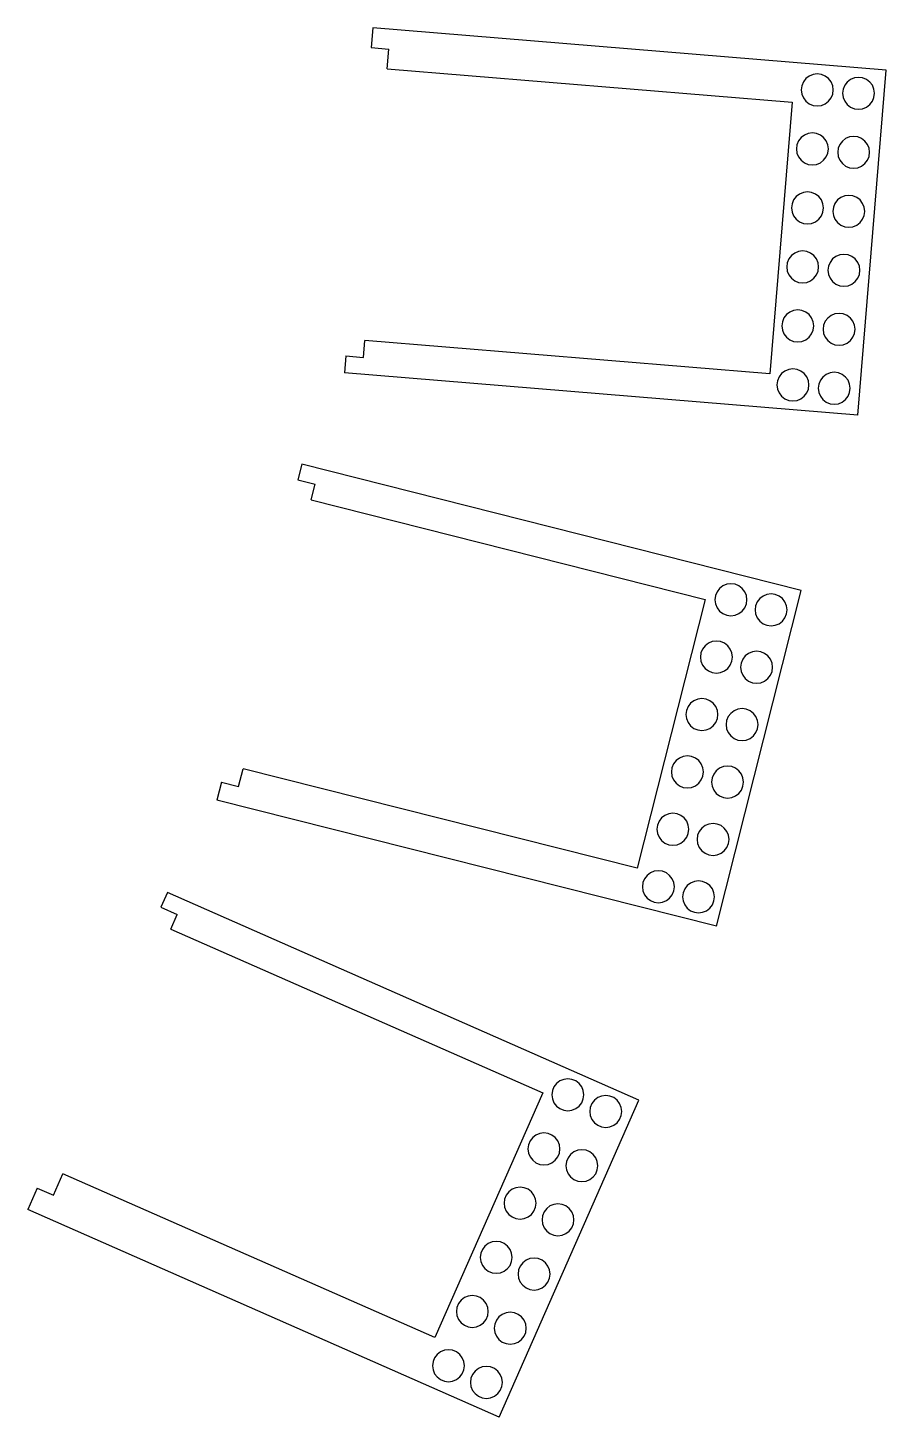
# Model space of a CAD drawing. Extents: x -27280 to 27280, y -16671 to 16671.
# Drawn here: x -20708 to -18968, y -5984 to -3168 of the extents above; entities that cross this region are included whole.
import ezdxf

# ---------------------------------------------------------------- set-up
doc = ezdxf.new("R2010")
doc.units = 0
doc.header["$MEASUREMENT"] = 0
doc.layers.get('0').update_dxf_attribs({"linetype": 'CONTINUOUS'})

msp = doc.modelspace()

# ---------------------------------------------------------------- linework, layer by layer
for p, q in [((-20008.4, -3168.3), (-20011.7, -3208.4)), ((-18967.9, -3253.9), (-20008.4, -3168.3)), ((-20011.7, -3208.4), (-19975.8, -3211.4)), ((-19979.1, -3251.6), (-19975.8, -3211.4)), ((-19979.1, -3251.6), (-19158.3, -3319.1)), ((-19123.9, -3266.1), (-19130.6, -3271.3)), ((-19116.1, -3262.9), (-19123.9, -3266.1)), ((-19107.7, -3261.8), (-19116.1, -3262.9)), ((-19099.3, -3262.9), (-19107.7, -3261.8)), ((-19091.5, -3266.1), (-19099.3, -3262.9)), ((-19084.8, -3271.3), (-19091.5, -3266.1)), ((-19025.5, -3953.5), (-18967.9, -3253.9)), ((-19139, -3285.8), (-19140.1, -3294.2)), ((-19140.1, -3294.2), (-19139, -3302.6)), ((-19135.8, -3278), (-19139, -3285.8)), ((-19130.6, -3271.3), (-19135.8, -3278)), ((-19079.7, -3278), (-19084.8, -3271.3)), ((-19076.4, -3285.8), (-19079.7, -3278)), ((-19075.3, -3294.2), (-19076.4, -3285.8)), ((-19076.4, -3302.6), (-19075.3, -3294.2)), ((-19055.4, -3292.7), (-19056.5, -3301.1)), ((-19052.1, -3284.9), (-19055.4, -3292.7)), ((-19047, -3278.2), (-19052.1, -3284.9)), ((-19040.3, -3273), (-19047, -3278.2)), ((-19032.5, -3269.8), (-19040.3, -3273)), ((-19024.1, -3268.7), (-19032.5, -3269.8)), ((-19015.7, -3269.8), (-19024.1, -3268.7)), ((-19007.9, -3273), (-19015.7, -3269.8)), ((-19001.2, -3278.2), (-19007.9, -3273)), ((-18996, -3284.9), (-19001.2, -3278.2)), ((-18992.8, -3292.7), (-18996, -3284.9)), ((-18991.7, -3301.1), (-18992.8, -3292.7)), ((-19158.3, -3319.1), (-19203.6, -3869.4)), ((-19139, -3302.6), (-19135.8, -3310.4)), ((-19135.8, -3310.4), (-19130.6, -3317.1)), ((-19130.6, -3317.1), (-19123.9, -3322.2)), ((-19123.9, -3322.2), (-19116.1, -3325.5)), ((-19099.3, -3325.5), (-19091.5, -3322.2)), ((-19091.5, -3322.2), (-19084.8, -3317.1)), ((-19084.8, -3317.1), (-19079.7, -3310.4)), ((-19079.7, -3310.4), (-19076.4, -3302.6)), ((-19056.5, -3301.1), (-19055.4, -3309.4)), ((-19055.4, -3309.4), (-19052.1, -3317.3)), ((-19052.1, -3317.3), (-19047, -3324)), ((-19001.2, -3324), (-18996, -3317.3)), ((-18996, -3317.3), (-18992.8, -3309.4)), ((-18992.8, -3309.4), (-18991.7, -3301.1)), ((-19116.1, -3325.5), (-19107.7, -3326.6)), ((-19107.7, -3326.6), (-19099.3, -3325.5)), ((-19047, -3324), (-19040.3, -3329.1)), ((-19040.3, -3329.1), (-19032.5, -3332.3)), ((-19032.5, -3332.3), (-19024.1, -3333.5)), ((-19024.1, -3333.5), (-19015.7, -3332.3)), ((-19015.7, -3332.3), (-19007.9, -3329.1)), ((-19007.9, -3329.1), (-19001.2, -3324)), ((-19148.9, -3405.4), (-19150, -3413.8)), ((-19145.6, -3397.6), (-19148.9, -3405.4)), ((-19140.5, -3390.9), (-19145.6, -3397.6)), ((-19133.8, -3385.7), (-19140.5, -3390.9)), ((-19126, -3382.5), (-19133.8, -3385.7)), ((-19117.6, -3381.4), (-19126, -3382.5)), ((-19109.2, -3382.5), (-19117.6, -3381.4)), ((-19101.4, -3385.7), (-19109.2, -3382.5)), ((-19094.7, -3390.9), (-19101.4, -3385.7)), ((-19089.5, -3397.6), (-19094.7, -3390.9)), ((-19086.3, -3405.4), (-19089.5, -3397.6)), ((-19085.2, -3413.8), (-19086.3, -3405.4)), ((-19062, -3404.5), (-19065.2, -3412.3)), ((-19056.8, -3397.8), (-19062, -3404.5)), ((-19050.1, -3392.6), (-19056.8, -3397.8)), ((-19042.3, -3389.4), (-19050.1, -3392.6)), ((-19033.9, -3388.3), (-19042.3, -3389.4)), ((-19025.5, -3389.4), (-19033.9, -3388.3)), ((-19017.7, -3392.6), (-19025.5, -3389.4)), ((-19011, -3397.8), (-19017.7, -3392.6)), ((-19005.9, -3404.5), (-19011, -3397.8)), ((-19002.6, -3412.3), (-19005.9, -3404.5)), ((-19150, -3413.8), (-19148.9, -3422.2)), ((-19148.9, -3422.2), (-19145.6, -3430)), ((-19145.6, -3430), (-19140.5, -3436.7)), ((-19094.7, -3436.7), (-19089.5, -3430)), ((-19089.5, -3430), (-19086.3, -3422.2)), ((-19086.3, -3422.2), (-19085.2, -3413.8)), ((-19065.2, -3412.3), (-19066.3, -3420.7)), ((-19066.3, -3420.7), (-19065.2, -3429)), ((-19065.2, -3429), (-19062, -3436.9)), ((-19005.9, -3436.9), (-19002.6, -3429)), ((-19001.5, -3420.7), (-19002.6, -3412.3)), ((-19002.6, -3429), (-19001.5, -3420.7)), ((-19140.5, -3436.7), (-19133.8, -3441.8)), ((-19133.8, -3441.8), (-19126, -3445.1)), ((-19126, -3445.1), (-19117.6, -3446.2)), ((-19117.6, -3446.2), (-19109.2, -3445.1)), ((-19109.2, -3445.1), (-19101.4, -3441.8)), ((-19101.4, -3441.8), (-19094.7, -3436.7)), ((-19062, -3436.9), (-19056.8, -3443.6)), ((-19056.8, -3443.6), (-19050.1, -3448.7)), ((-19050.1, -3448.7), (-19042.3, -3451.9)), ((-19042.3, -3451.9), (-19033.9, -3453)), ((-19033.9, -3453), (-19025.5, -3451.9)), ((-19025.5, -3451.9), (-19017.7, -3448.7)), ((-19017.7, -3448.7), (-19011, -3443.6)), ((-19011, -3443.6), (-19005.9, -3436.9)), ((-19155.5, -3517.2), (-19158.7, -3525)), ((-19150.3, -3510.5), (-19155.5, -3517.2)), ((-19143.6, -3505.3), (-19150.3, -3510.5)), ((-19135.8, -3502.1), (-19143.6, -3505.3)), ((-19127.4, -3501), (-19135.8, -3502.1)), ((-19119, -3502.1), (-19127.4, -3501)), ((-19111.2, -3505.3), (-19119, -3502.1)), ((-19104.5, -3510.5), (-19111.2, -3505.3)), ((-19099.4, -3517.2), (-19104.5, -3510.5)), ((-19096.1, -3525), (-19099.4, -3517.2)), ((-19066.7, -3517.3), (-19071.8, -3524.1)), ((-19060, -3512.2), (-19066.7, -3517.3)), ((-19052.1, -3509), (-19060, -3512.2)), ((-19043.8, -3507.9), (-19052.1, -3509)), ((-19035.4, -3509), (-19043.8, -3507.9)), ((-19027.6, -3512.2), (-19035.4, -3509)), ((-19020.9, -3517.3), (-19027.6, -3512.2)), ((-19015.7, -3524.1), (-19020.9, -3517.3)), ((-19158.7, -3525), (-19159.8, -3533.4)), ((-19159.8, -3533.4), (-19158.7, -3541.8)), ((-19158.7, -3541.8), (-19155.5, -3549.6)), ((-19099.4, -3549.6), (-19096.1, -3541.8)), ((-19095, -3533.4), (-19096.1, -3525)), ((-19096.1, -3541.8), (-19095, -3533.4)), ((-19075, -3531.9), (-19076.1, -3540.3)), ((-19076.1, -3540.3), (-19075, -3548.6)), ((-19071.8, -3524.1), (-19075, -3531.9)), ((-19012.5, -3531.9), (-19015.7, -3524.1)), ((-19011.4, -3540.3), (-19012.5, -3531.9)), ((-19012.5, -3548.6), (-19011.4, -3540.3)), ((-19155.5, -3549.6), (-19150.3, -3556.3)), ((-19150.3, -3556.3), (-19143.6, -3561.4)), ((-19143.6, -3561.4), (-19135.8, -3564.7)), ((-19135.8, -3564.7), (-19127.4, -3565.8)), ((-19127.4, -3565.8), (-19119, -3564.7)), ((-19119, -3564.7), (-19111.2, -3561.4)), ((-19111.2, -3561.4), (-19104.5, -3556.3)), ((-19104.5, -3556.3), (-19099.4, -3549.6)), ((-19075, -3548.6), (-19071.8, -3556.4)), ((-19071.8, -3556.4), (-19066.7, -3563.2)), ((-19066.7, -3563.2), (-19060, -3568.3)), ((-19060, -3568.3), (-19052.1, -3571.5)), ((-19052.1, -3571.5), (-19043.8, -3572.6)), ((-19043.8, -3572.6), (-19035.4, -3571.5)), ((-19035.4, -3571.5), (-19027.6, -3568.3)), ((-19027.6, -3568.3), (-19020.9, -3563.2)), ((-19020.9, -3563.2), (-19015.7, -3556.4)), ((-19015.7, -3556.4), (-19012.5, -3548.6)), ((-19160.2, -3630.1), (-19165.3, -3636.8)), ((-19153.4, -3624.9), (-19160.2, -3630.1)), ((-19145.6, -3621.7), (-19153.4, -3624.9)), ((-19137.3, -3620.6), (-19145.6, -3621.7)), ((-19128.9, -3621.7), (-19137.3, -3620.6)), ((-19121.1, -3624.9), (-19128.9, -3621.7)), ((-19114.3, -3630.1), (-19121.1, -3624.9)), ((-19109.2, -3636.8), (-19114.3, -3630.1)), ((-19069.8, -3631.8), (-19076.5, -3636.9)), ((-19062, -3628.6), (-19069.8, -3631.8)), ((-19053.6, -3627.5), (-19062, -3628.6)), ((-19045.2, -3628.6), (-19053.6, -3627.5)), ((-19037.4, -3631.8), (-19045.2, -3628.6)), ((-19030.7, -3636.9), (-19037.4, -3631.8)), ((-19168.5, -3644.6), (-19169.6, -3653)), ((-19169.6, -3653), (-19168.5, -3661.3)), ((-19165.3, -3636.8), (-19168.5, -3644.6)), ((-19106, -3644.6), (-19109.2, -3636.8)), ((-19104.9, -3653), (-19106, -3644.6)), ((-19106, -3661.3), (-19104.9, -3653)), ((-19084.9, -3651.5), (-19086, -3659.8)), ((-19086, -3659.8), (-19084.9, -3668.2)), ((-19081.7, -3643.7), (-19084.9, -3651.5)), ((-19076.5, -3636.9), (-19081.7, -3643.7)), ((-19025.6, -3643.7), (-19030.7, -3636.9)), ((-19022.3, -3651.5), (-19025.6, -3643.7)), ((-19021.2, -3659.8), (-19022.3, -3651.5)), ((-19022.3, -3668.2), (-19021.2, -3659.8)), ((-19168.5, -3661.3), (-19165.3, -3669.2)), ((-19165.3, -3669.2), (-19160.2, -3675.9)), ((-19160.2, -3675.9), (-19153.4, -3681)), ((-19153.4, -3681), (-19145.6, -3684.3)), ((-19145.6, -3684.3), (-19137.3, -3685.4)), ((-19137.3, -3685.4), (-19128.9, -3684.3)), ((-19128.9, -3684.3), (-19121.1, -3681)), ((-19121.1, -3681), (-19114.3, -3675.9)), ((-19114.3, -3675.9), (-19109.2, -3669.2)), ((-19109.2, -3669.2), (-19106, -3661.3)), ((-19084.9, -3668.2), (-19081.7, -3676)), ((-19081.7, -3676), (-19076.5, -3682.8)), ((-19076.5, -3682.8), (-19069.8, -3687.9)), ((-19069.8, -3687.9), (-19062, -3691.1)), ((-19045.2, -3691.1), (-19037.4, -3687.9)), ((-19037.4, -3687.9), (-19030.7, -3682.8)), ((-19030.7, -3682.8), (-19025.6, -3676)), ((-19025.6, -3676), (-19022.3, -3668.2)), ((-19062, -3691.1), (-19053.6, -3692.2)), ((-19053.6, -3692.2), (-19045.2, -3691.1)), ((-19163.3, -3744.5), (-19170, -3749.7)), ((-19155.5, -3741.3), (-19163.3, -3744.5)), ((-19147.1, -3740.2), (-19155.5, -3741.3)), ((-19138.7, -3741.3), (-19147.1, -3740.2)), ((-19130.9, -3744.5), (-19138.7, -3741.3)), ((-19124.2, -3749.7), (-19130.9, -3744.5)), ((-19178.4, -3764.2), (-19179.5, -3772.6)), ((-19179.5, -3772.6), (-19178.4, -3780.9)), ((-19175.1, -3756.4), (-19178.4, -3764.2)), ((-19170, -3749.7), (-19175.1, -3756.4)), ((-19119, -3756.4), (-19124.2, -3749.7)), ((-19115.8, -3764.2), (-19119, -3756.4)), ((-19114.7, -3772.6), (-19115.8, -3764.2)), ((-19115.8, -3780.9), (-19114.7, -3772.6)), ((-19094.7, -3771.1), (-19095.8, -3779.4)), ((-19091.5, -3763.2), (-19094.7, -3771.1)), ((-19086.3, -3756.5), (-19091.5, -3763.2)), ((-19079.6, -3751.4), (-19086.3, -3756.5)), ((-19071.8, -3748.2), (-19079.6, -3751.4)), ((-19063.4, -3747.1), (-19071.8, -3748.2)), ((-19055.1, -3748.2), (-19063.4, -3747.1)), ((-19047.2, -3751.4), (-19055.1, -3748.2)), ((-19040.5, -3756.5), (-19047.2, -3751.4)), ((-19035.4, -3763.2), (-19040.5, -3756.5)), ((-19032.2, -3771.1), (-19035.4, -3763.2)), ((-19031.1, -3779.4), (-19032.2, -3771.1)), ((-19178.4, -3780.9), (-19175.1, -3788.8)), ((-19175.1, -3788.8), (-19170, -3795.5)), ((-19170, -3795.5), (-19163.3, -3800.6)), ((-19163.3, -3800.6), (-19155.5, -3803.8)), ((-19138.7, -3803.8), (-19130.9, -3800.6)), ((-19130.9, -3800.6), (-19124.2, -3795.5)), ((-19124.2, -3795.5), (-19119, -3788.8)), ((-19119, -3788.8), (-19115.8, -3780.9)), ((-19095.8, -3779.4), (-19094.7, -3787.8)), ((-19094.7, -3787.8), (-19091.5, -3795.6)), ((-19091.5, -3795.6), (-19086.3, -3802.3)), ((-19040.5, -3802.3), (-19035.4, -3795.6)), ((-19035.4, -3795.6), (-19032.2, -3787.8)), ((-19032.2, -3787.8), (-19031.1, -3779.4)), ((-20027.3, -3836.3), (-20024.4, -3801.9)), ((-19203.6, -3869.4), (-20024.4, -3801.9)), ((-19155.5, -3803.8), (-19147.1, -3804.9)), ((-19147.1, -3804.9), (-19138.7, -3803.8)), ((-19086.3, -3802.3), (-19079.6, -3807.5)), ((-19079.6, -3807.5), (-19071.8, -3810.7)), ((-19071.8, -3810.7), (-19063.4, -3811.8)), ((-19063.4, -3811.8), (-19055.1, -3810.7)), ((-19055.1, -3810.7), (-19047.2, -3807.5)), ((-19047.2, -3807.5), (-19040.5, -3802.3)), ((-20063.1, -3833.4), (-20066, -3867.8)), ((-20063.1, -3833.4), (-20027.3, -3836.3)), ((-19025.5, -3953.5), (-20066, -3867.8)), ((-19188.2, -3883.8), (-19189.3, -3892.2)), ((-19185, -3876), (-19188.2, -3883.8)), ((-19179.8, -3869.3), (-19185, -3876)), ((-19173.1, -3864.1), (-19179.8, -3869.3)), ((-19165.3, -3860.9), (-19173.1, -3864.1)), ((-19156.9, -3859.8), (-19165.3, -3860.9)), ((-19148.6, -3860.9), (-19156.9, -3859.8)), ((-19140.7, -3864.1), (-19148.6, -3860.9)), ((-19134, -3869.3), (-19140.7, -3864.1)), ((-19128.9, -3876), (-19134, -3869.3)), ((-19125.7, -3883.8), (-19128.9, -3876)), ((-19124.5, -3892.2), (-19125.7, -3883.8)), ((-19101.3, -3882.8), (-19104.6, -3890.7)), ((-19096.2, -3876.1), (-19101.3, -3882.8)), ((-19089.5, -3871), (-19096.2, -3876.1)), ((-19081.7, -3867.8), (-19089.5, -3871)), ((-19073.3, -3866.6), (-19081.7, -3867.8)), ((-19064.9, -3867.8), (-19073.3, -3866.6)), ((-19057.1, -3871), (-19064.9, -3867.8)), ((-19050.4, -3876.1), (-19057.1, -3871)), ((-19045.2, -3882.8), (-19050.4, -3876.1)), ((-19042, -3890.7), (-19045.2, -3882.8)), ((-19189.3, -3892.2), (-19188.2, -3900.5)), ((-19188.2, -3900.5), (-19185, -3908.4)), ((-19185, -3908.4), (-19179.8, -3915.1)), ((-19134, -3915.1), (-19128.9, -3908.4)), ((-19128.9, -3908.4), (-19125.7, -3900.5)), ((-19125.7, -3900.5), (-19124.5, -3892.2)), ((-19104.6, -3890.7), (-19105.7, -3899)), ((-19105.7, -3899), (-19104.6, -3907.4)), ((-19104.6, -3907.4), (-19101.3, -3915.2)), ((-19045.2, -3915.2), (-19042, -3907.4)), ((-19040.9, -3899), (-19042, -3890.7)), ((-19042, -3907.4), (-19040.9, -3899)), ((-19179.8, -3915.1), (-19173.1, -3920.2)), ((-19173.1, -3920.2), (-19165.3, -3923.4)), ((-19165.3, -3923.4), (-19156.9, -3924.5)), ((-19156.9, -3924.5), (-19148.6, -3923.4)), ((-19148.6, -3923.4), (-19140.7, -3920.2)), ((-19140.7, -3920.2), (-19134, -3915.1)), ((-19101.3, -3915.2), (-19096.2, -3921.9)), ((-19096.2, -3921.9), (-19089.5, -3927.1)), ((-19089.5, -3927.1), (-19081.7, -3930.3)), ((-19081.7, -3930.3), (-19073.3, -3931.4)), ((-19073.3, -3931.4), (-19064.9, -3930.3)), ((-19064.9, -3930.3), (-19057.1, -3927.1)), ((-19057.1, -3927.1), (-19050.4, -3921.9)), ((-19050.4, -3921.9), (-19045.2, -3915.2)), ((-20152.2, -4053), (-20160.2, -4084.7)), ((-19140.1, -4308.9), (-20152.2, -4053)), ((-20160.2, -4084.7), (-20125.3, -4093.5)), ((-20133.4, -4125.3), (-20125.3, -4093.5)), ((-20133.4, -4125.3), (-19334.9, -4327.2)), ((-19305.5, -4304.6), (-19310.6, -4311.3)), ((-19298.8, -4299.4), (-19305.5, -4304.6)), ((-19290.9, -4296.2), (-19298.8, -4299.4)), ((-19282.6, -4295.1), (-19290.9, -4296.2)), ((-19274.2, -4296.2), (-19282.6, -4295.1)), ((-19266.4, -4299.4), (-19274.2, -4296.2)), ((-19259.7, -4304.6), (-19266.4, -4299.4)), ((-19254.5, -4311.3), (-19259.7, -4304.6)), ((-19334.9, -4327.2), (-19472.7, -4871.9)), ((-19313.8, -4319.1), (-19315, -4327.5)), ((-19315, -4327.5), (-19313.8, -4335.9)), ((-19310.6, -4311.3), (-19313.8, -4319.1)), ((-19313.8, -4335.9), (-19310.6, -4343.7)), ((-19312.2, -4989.4), (-19140.1, -4308.9)), ((-19251.3, -4319.1), (-19254.5, -4311.3)), ((-19254.5, -4343.7), (-19251.3, -4335.9)), ((-19250.2, -4327.5), (-19251.3, -4319.1)), ((-19251.3, -4335.9), (-19250.2, -4327.5)), ((-19229.2, -4331.9), (-19232.5, -4339.7)), ((-19224.1, -4325.1), (-19229.2, -4331.9)), ((-19217.4, -4320), (-19224.1, -4325.1)), ((-19209.6, -4316.8), (-19217.4, -4320)), ((-19201.2, -4315.7), (-19209.6, -4316.8)), ((-19192.8, -4316.8), (-19201.2, -4315.7)), ((-19185, -4320), (-19192.8, -4316.8)), ((-19178.3, -4325.1), (-19185, -4320)), ((-19173.1, -4331.9), (-19178.3, -4325.1)), ((-19169.9, -4339.7), (-19173.1, -4331.9)), ((-19310.6, -4343.7), (-19305.5, -4350.4)), ((-19305.5, -4350.4), (-19298.8, -4355.5)), ((-19298.8, -4355.5), (-19290.9, -4358.8)), ((-19290.9, -4358.8), (-19282.6, -4359.9)), ((-19282.6, -4359.9), (-19274.2, -4358.8)), ((-19274.2, -4358.8), (-19266.4, -4355.5)), ((-19266.4, -4355.5), (-19259.7, -4350.4)), ((-19259.7, -4350.4), (-19254.5, -4343.7)), ((-19232.5, -4339.7), (-19233.6, -4348.1)), ((-19233.6, -4348.1), (-19232.5, -4356.4)), ((-19232.5, -4356.4), (-19229.2, -4364.2)), ((-19229.2, -4364.2), (-19224.1, -4371)), ((-19178.3, -4371), (-19173.1, -4364.2)), ((-19173.1, -4364.2), (-19169.9, -4356.4)), ((-19168.8, -4348.1), (-19169.9, -4339.7)), ((-19169.9, -4356.4), (-19168.8, -4348.1)), ((-19224.1, -4371), (-19217.4, -4376.1)), ((-19217.4, -4376.1), (-19209.6, -4379.3)), ((-19209.6, -4379.3), (-19201.2, -4380.4)), ((-19201.2, -4380.4), (-19192.8, -4379.3)), ((-19192.8, -4379.3), (-19185, -4376.1)), ((-19185, -4376.1), (-19178.3, -4371)), ((-19334.9, -4420.9), (-19340, -4427.6)), ((-19328.2, -4415.8), (-19334.9, -4420.9)), ((-19320.4, -4412.5), (-19328.2, -4415.8)), ((-19312, -4411.4), (-19320.4, -4412.5)), ((-19303.6, -4412.5), (-19312, -4411.4)), ((-19295.8, -4415.8), (-19303.6, -4412.5)), ((-19289.1, -4420.9), (-19295.8, -4415.8)), ((-19283.9, -4427.6), (-19289.1, -4420.9)), ((-19343.3, -4435.4), (-19344.4, -4443.8)), ((-19344.4, -4443.8), (-19343.3, -4452.2)), ((-19340, -4427.6), (-19343.3, -4435.4)), ((-19280.7, -4435.4), (-19283.9, -4427.6)), ((-19279.6, -4443.8), (-19280.7, -4435.4)), ((-19280.7, -4452.2), (-19279.6, -4443.8)), ((-19258.7, -4448.2), (-19261.9, -4456)), ((-19253.5, -4441.5), (-19258.7, -4448.2)), ((-19246.8, -4436.3), (-19253.5, -4441.5)), ((-19239, -4433.1), (-19246.8, -4436.3)), ((-19230.6, -4432), (-19239, -4433.1)), ((-19222.2, -4433.1), (-19230.6, -4432)), ((-19214.4, -4436.3), (-19222.2, -4433.1)), ((-19207.7, -4441.5), (-19214.4, -4436.3)), ((-19202.6, -4448.2), (-19207.7, -4441.5)), ((-19199.3, -4456), (-19202.6, -4448.2)), ((-19343.3, -4452.2), (-19340, -4460)), ((-19340, -4460), (-19334.9, -4466.7)), ((-19334.9, -4466.7), (-19328.2, -4471.9)), ((-19328.2, -4471.9), (-19320.4, -4475.1)), ((-19320.4, -4475.1), (-19312, -4476.2)), ((-19312, -4476.2), (-19303.6, -4475.1)), ((-19303.6, -4475.1), (-19295.8, -4471.9)), ((-19295.8, -4471.9), (-19289.1, -4466.7)), ((-19289.1, -4466.7), (-19283.9, -4460)), ((-19283.9, -4460), (-19280.7, -4452.2)), ((-19261.9, -4456), (-19263, -4464.4)), ((-19263, -4464.4), (-19261.9, -4472.8)), ((-19261.9, -4472.8), (-19258.7, -4480.6)), ((-19202.6, -4480.6), (-19199.3, -4472.8)), ((-19198.2, -4464.4), (-19199.3, -4456)), ((-19199.3, -4472.8), (-19198.2, -4464.4)), ((-19258.7, -4480.6), (-19253.5, -4487.3)), ((-19253.5, -4487.3), (-19246.8, -4492.4)), ((-19246.8, -4492.4), (-19239, -4495.7)), ((-19239, -4495.7), (-19230.6, -4496.8)), ((-19230.6, -4496.8), (-19222.2, -4495.7)), ((-19222.2, -4495.7), (-19214.4, -4492.4)), ((-19214.4, -4492.4), (-19207.7, -4487.3)), ((-19207.7, -4487.3), (-19202.6, -4480.6)), ((-19357.6, -4532.1), (-19364.3, -4537.2)), ((-19349.8, -4528.9), (-19357.6, -4532.1)), ((-19341.4, -4527.8), (-19349.8, -4528.9)), ((-19333, -4528.9), (-19341.4, -4527.8)), ((-19325.2, -4532.1), (-19333, -4528.9)), ((-19318.5, -4537.2), (-19325.2, -4532.1)), ((-19372.7, -4551.8), (-19373.8, -4560.2)), ((-19373.8, -4560.2), (-19372.7, -4568.5)), ((-19369.5, -4544), (-19372.7, -4551.8)), ((-19364.3, -4537.2), (-19369.5, -4544)), ((-19313.4, -4544), (-19318.5, -4537.2)), ((-19310.1, -4551.8), (-19313.4, -4544)), ((-19309, -4560.2), (-19310.1, -4551.8)), ((-19310.1, -4568.5), (-19309, -4560.2)), ((-19282.9, -4557.8), (-19288.1, -4564.5)), ((-19276.2, -4552.7), (-19282.9, -4557.8)), ((-19268.4, -4549.4), (-19276.2, -4552.7)), ((-19260, -4548.3), (-19268.4, -4549.4)), ((-19251.6, -4549.4), (-19260, -4548.3)), ((-19243.8, -4552.7), (-19251.6, -4549.4)), ((-19237.1, -4557.8), (-19243.8, -4552.7)), ((-19232, -4564.5), (-19237.1, -4557.8)), ((-19372.7, -4568.5), (-19369.5, -4576.3)), ((-19369.5, -4576.3), (-19364.3, -4583.1)), ((-19364.3, -4583.1), (-19357.6, -4588.2)), ((-19357.6, -4588.2), (-19349.8, -4591.4)), ((-19333, -4591.4), (-19325.2, -4588.2)), ((-19325.2, -4588.2), (-19318.5, -4583.1)), ((-19318.5, -4583.1), (-19313.4, -4576.3)), ((-19313.4, -4576.3), (-19310.1, -4568.5)), ((-19291.3, -4572.3), (-19292.4, -4580.7)), ((-19292.4, -4580.7), (-19291.3, -4589.1)), ((-19288.1, -4564.5), (-19291.3, -4572.3)), ((-19291.3, -4589.1), (-19288.1, -4596.9)), ((-19228.7, -4572.3), (-19232, -4564.5)), ((-19232, -4596.9), (-19228.7, -4589.1)), ((-19227.6, -4580.7), (-19228.7, -4572.3)), ((-19228.7, -4589.1), (-19227.6, -4580.7)), ((-19349.8, -4591.4), (-19341.4, -4592.5)), ((-19341.4, -4592.5), (-19333, -4591.4)), ((-19288.1, -4596.9), (-19282.9, -4603.6)), ((-19282.9, -4603.6), (-19276.2, -4608.8)), ((-19276.2, -4608.8), (-19268.4, -4612)), ((-19268.4, -4612), (-19260, -4613.1)), ((-19260, -4613.1), (-19251.6, -4612)), ((-19251.6, -4612), (-19243.8, -4608.8)), ((-19243.8, -4608.8), (-19237.1, -4603.6)), ((-19237.1, -4603.6), (-19232, -4596.9)), ((-19379.2, -4645.2), (-19387, -4648.4)), ((-19370.8, -4644.1), (-19379.2, -4645.2)), ((-19362.4, -4645.2), (-19370.8, -4644.1)), ((-19354.6, -4648.4), (-19362.4, -4645.2)), ((-20280.3, -4706.1), (-20271.1, -4670)), ((-19472.7, -4871.9), (-20271.1, -4670)), ((-19402.1, -4668.1), (-19403.2, -4676.5)), ((-19398.9, -4660.3), (-19402.1, -4668.1)), ((-19393.7, -4653.6), (-19398.9, -4660.3)), ((-19387, -4648.4), (-19393.7, -4653.6)), ((-19347.9, -4653.6), (-19354.6, -4648.4)), ((-19342.8, -4660.3), (-19347.9, -4653.6)), ((-19339.5, -4668.1), (-19342.8, -4660.3)), ((-19338.4, -4676.5), (-19339.5, -4668.1)), ((-19312.4, -4674.2), (-19317.5, -4680.9)), ((-19305.6, -4669), (-19312.4, -4674.2)), ((-19297.8, -4665.8), (-19305.6, -4669)), ((-19289.5, -4664.7), (-19297.8, -4665.8)), ((-19281.1, -4665.8), (-19289.5, -4664.7)), ((-19273.3, -4669), (-19281.1, -4665.8)), ((-19266.5, -4674.2), (-19273.3, -4669)), ((-19261.4, -4680.9), (-19266.5, -4674.2)), ((-20315.2, -4697.3), (-20324.3, -4733.5)), ((-20315.2, -4697.3), (-20280.3, -4706.1)), ((-19403.2, -4676.5), (-19402.1, -4684.9)), ((-19402.1, -4684.9), (-19398.9, -4692.7)), ((-19398.9, -4692.7), (-19393.7, -4699.4)), ((-19393.7, -4699.4), (-19387, -4704.5)), ((-19354.6, -4704.5), (-19347.9, -4699.4)), ((-19347.9, -4699.4), (-19342.8, -4692.7)), ((-19342.8, -4692.7), (-19339.5, -4684.9)), ((-19339.5, -4684.9), (-19338.4, -4676.5)), ((-19320.7, -4688.7), (-19321.8, -4697.1)), ((-19321.8, -4697.1), (-19320.7, -4705.4)), ((-19317.5, -4680.9), (-19320.7, -4688.7)), ((-19258.2, -4688.7), (-19261.4, -4680.9)), ((-19257.1, -4697.1), (-19258.2, -4688.7)), ((-19258.2, -4705.4), (-19257.1, -4697.1)), ((-19387, -4704.5), (-19379.2, -4707.8)), ((-19379.2, -4707.8), (-19370.8, -4708.9)), ((-19370.8, -4708.9), (-19362.4, -4707.8)), ((-19362.4, -4707.8), (-19354.6, -4704.5)), ((-19320.7, -4705.4), (-19317.5, -4713.3)), ((-19317.5, -4713.3), (-19312.4, -4720)), ((-19312.4, -4720), (-19305.6, -4725.1)), ((-19305.6, -4725.1), (-19297.8, -4728.4)), ((-19297.8, -4728.4), (-19289.5, -4729.5)), ((-19289.5, -4729.5), (-19281.1, -4728.4)), ((-19281.1, -4728.4), (-19273.3, -4725.1)), ((-19273.3, -4725.1), (-19266.5, -4720)), ((-19266.5, -4720), (-19261.4, -4713.3)), ((-19261.4, -4713.3), (-19258.2, -4705.4)), ((-19312.2, -4989.4), (-20324.3, -4733.5)), ((-19431.5, -4784.4), (-19432.6, -4792.8)), ((-19428.3, -4776.6), (-19431.5, -4784.4)), ((-19423.1, -4769.9), (-19428.3, -4776.6)), ((-19416.4, -4764.8), (-19423.1, -4769.9)), ((-19408.6, -4761.5), (-19416.4, -4764.8)), ((-19400.2, -4760.4), (-19408.6, -4761.5)), ((-19391.9, -4761.5), (-19400.2, -4760.4)), ((-19384, -4764.8), (-19391.9, -4761.5)), ((-19377.3, -4769.9), (-19384, -4764.8)), ((-19372.2, -4776.6), (-19377.3, -4769.9)), ((-19369, -4784.4), (-19372.2, -4776.6)), ((-19367.9, -4792.8), (-19369, -4784.4)), ((-19335.1, -4785.4), (-19341.8, -4790.5)), ((-19327.3, -4782.1), (-19335.1, -4785.4)), ((-19318.9, -4781), (-19327.3, -4782.1)), ((-19310.5, -4782.1), (-19318.9, -4781)), ((-19302.7, -4785.4), (-19310.5, -4782.1)), ((-19296, -4790.5), (-19302.7, -4785.4)), ((-19432.6, -4792.8), (-19431.5, -4801.2)), ((-19431.5, -4801.2), (-19428.3, -4809)), ((-19428.3, -4809), (-19423.1, -4815.7)), ((-19377.3, -4815.7), (-19372.2, -4809)), ((-19372.2, -4809), (-19369, -4801.2)), ((-19369, -4801.2), (-19367.9, -4792.8)), ((-19350.2, -4805), (-19351.3, -4813.4)), ((-19351.3, -4813.4), (-19350.2, -4821.8)), ((-19346.9, -4797.2), (-19350.2, -4805)), ((-19341.8, -4790.5), (-19346.9, -4797.2)), ((-19290.8, -4797.2), (-19296, -4790.5)), ((-19287.6, -4805), (-19290.8, -4797.2)), ((-19286.5, -4813.4), (-19287.6, -4805)), ((-19287.6, -4821.8), (-19286.5, -4813.4)), ((-19423.1, -4815.7), (-19416.4, -4820.9)), ((-19416.4, -4820.9), (-19408.6, -4824.1)), ((-19408.6, -4824.1), (-19400.2, -4825.2)), ((-19400.2, -4825.2), (-19391.9, -4824.1)), ((-19391.9, -4824.1), (-19384, -4820.9)), ((-19384, -4820.9), (-19377.3, -4815.7)), ((-19350.2, -4821.8), (-19346.9, -4829.6)), ((-19346.9, -4829.6), (-19341.8, -4836.3)), ((-19341.8, -4836.3), (-19335.1, -4841.5)), ((-19335.1, -4841.5), (-19327.3, -4844.7)), ((-19310.5, -4844.7), (-19302.7, -4841.5)), ((-19302.7, -4841.5), (-19296, -4836.3)), ((-19296, -4836.3), (-19290.8, -4829.6)), ((-19290.8, -4829.6), (-19287.6, -4821.8)), ((-19327.3, -4844.7), (-19318.9, -4845.8)), ((-19318.9, -4845.8), (-19310.5, -4844.7)), ((-19457.7, -4893), (-19461, -4900.8)), ((-19452.6, -4886.3), (-19457.7, -4893)), ((-19445.9, -4881.1), (-19452.6, -4886.3)), ((-19438, -4877.9), (-19445.9, -4881.1)), ((-19429.7, -4876.8), (-19438, -4877.9)), ((-19421.3, -4877.9), (-19429.7, -4876.8)), ((-19413.5, -4881.1), (-19421.3, -4877.9)), ((-19406.8, -4886.3), (-19413.5, -4881.1)), ((-19401.6, -4893), (-19406.8, -4886.3)), ((-19398.4, -4900.8), (-19401.6, -4893)), ((-19356.7, -4898.5), (-19364.5, -4901.7)), ((-19348.3, -4897.4), (-19356.7, -4898.5)), ((-19339.9, -4898.5), (-19348.3, -4897.4)), ((-19332.1, -4901.7), (-19339.9, -4898.5)), ((-20424.6, -4921.2), (-20437.7, -4950.8)), ((-19469.2, -5342.1), (-20424.6, -4921.2)), ((-19461, -4900.8), (-19462.1, -4909.2)), ((-19462.1, -4909.2), (-19461, -4917.5)), ((-19461, -4917.5), (-19457.7, -4925.4)), ((-19457.7, -4925.4), (-19452.6, -4932.1)), ((-19406.8, -4932.1), (-19401.6, -4925.4)), ((-19401.6, -4925.4), (-19398.4, -4917.5)), ((-19397.3, -4909.2), (-19398.4, -4900.8)), ((-19398.4, -4917.5), (-19397.3, -4909.2)), ((-19379.6, -4921.4), (-19380.7, -4929.7)), ((-19376.3, -4913.5), (-19379.6, -4921.4)), ((-19371.2, -4906.8), (-19376.3, -4913.5)), ((-19364.5, -4901.7), (-19371.2, -4906.8)), ((-19325.4, -4906.8), (-19332.1, -4901.7)), ((-19320.2, -4913.5), (-19325.4, -4906.8)), ((-19317, -4921.4), (-19320.2, -4913.5)), ((-19315.9, -4929.7), (-19317, -4921.4)), ((-20437.7, -4950.8), (-20404.8, -4965.3)), ((-19452.6, -4932.1), (-19445.9, -4937.2)), ((-19445.9, -4937.2), (-19438, -4940.5)), ((-19438, -4940.5), (-19429.7, -4941.6)), ((-19429.7, -4941.6), (-19421.3, -4940.5)), ((-19421.3, -4940.5), (-19413.5, -4937.2)), ((-19413.5, -4937.2), (-19406.8, -4932.1)), ((-19380.7, -4929.7), (-19379.6, -4938.1)), ((-19379.6, -4938.1), (-19376.3, -4945.9)), ((-19376.3, -4945.9), (-19371.2, -4952.6)), ((-19371.2, -4952.6), (-19364.5, -4957.8)), ((-19332.1, -4957.8), (-19325.4, -4952.6)), ((-19325.4, -4952.6), (-19320.2, -4945.9)), ((-19320.2, -4945.9), (-19317, -4938.1)), ((-19317, -4938.1), (-19315.9, -4929.7)), ((-20417.8, -4995), (-20404.8, -4965.3)), ((-19364.5, -4957.8), (-19356.7, -4961)), ((-19356.7, -4961), (-19348.3, -4962.1)), ((-19348.3, -4962.1), (-19339.9, -4961)), ((-19339.9, -4961), (-19332.1, -4957.8)), ((-20417.8, -4995), (-19664.1, -5327)), ((-19641.2, -5314.7), (-19644.4, -5322.5)), ((-19636.1, -5308), (-19641.2, -5314.7)), ((-19629.4, -5302.9), (-19636.1, -5308)), ((-19621.5, -5299.6), (-19629.4, -5302.9)), ((-19613.2, -5298.5), (-19621.5, -5299.6)), ((-19604.8, -5299.6), (-19613.2, -5298.5)), ((-19597, -5302.9), (-19604.8, -5299.6)), ((-19590.3, -5308), (-19597, -5302.9)), ((-19585.1, -5314.7), (-19590.3, -5308)), ((-19581.9, -5322.5), (-19585.1, -5314.7)), ((-19664.1, -5327), (-19882.6, -5822.9)), ((-19752.2, -5984.4), (-19469.2, -5342.1)), ((-19644.4, -5322.5), (-19645.5, -5330.9)), ((-19645.5, -5330.9), (-19644.4, -5339.3)), ((-19644.4, -5339.3), (-19641.2, -5347.1)), ((-19641.2, -5347.1), (-19636.1, -5353.8)), ((-19590.3, -5353.8), (-19585.1, -5347.1)), ((-19585.1, -5347.1), (-19581.9, -5339.3)), ((-19580.8, -5330.9), (-19581.9, -5322.5)), ((-19581.9, -5339.3), (-19580.8, -5330.9)), ((-19564.4, -5348.6), (-19567.6, -5356.4)), ((-19559.2, -5341.8), (-19564.4, -5348.6)), ((-19552.5, -5336.7), (-19559.2, -5341.8)), ((-19544.7, -5333.5), (-19552.5, -5336.7)), ((-19536.3, -5332.4), (-19544.7, -5333.5)), ((-19528, -5333.5), (-19536.3, -5332.4)), ((-19520.2, -5336.7), (-19528, -5333.5)), ((-19513.4, -5341.8), (-19520.2, -5336.7)), ((-19508.3, -5348.6), (-19513.4, -5341.8)), ((-19505.1, -5356.4), (-19508.3, -5348.6)), ((-19636.1, -5353.8), (-19629.4, -5359)), ((-19629.4, -5359), (-19621.5, -5362.2)), ((-19621.5, -5362.2), (-19613.2, -5363.3)), ((-19613.2, -5363.3), (-19604.8, -5362.2)), ((-19604.8, -5362.2), (-19597, -5359)), ((-19597, -5359), (-19590.3, -5353.8)), ((-19567.6, -5356.4), (-19568.7, -5364.7)), ((-19568.7, -5364.7), (-19567.6, -5373.1)), ((-19567.6, -5373.1), (-19564.4, -5380.9)), ((-19508.3, -5380.9), (-19505.1, -5373.1)), ((-19504, -5364.7), (-19505.1, -5356.4)), ((-19505.1, -5373.1), (-19504, -5364.7)), ((-19564.4, -5380.9), (-19559.2, -5387.7)), ((-19559.2, -5387.7), (-19552.5, -5392.8)), ((-19552.5, -5392.8), (-19544.7, -5396)), ((-19544.7, -5396), (-19536.3, -5397.1)), ((-19536.3, -5397.1), (-19528, -5396)), ((-19528, -5396), (-19520.2, -5392.8)), ((-19520.2, -5392.8), (-19513.4, -5387.7)), ((-19513.4, -5387.7), (-19508.3, -5380.9)), ((-19692.8, -5432.3), (-19693.9, -5440.7)), ((-19689.6, -5424.5), (-19692.8, -5432.3)), ((-19684.4, -5417.8), (-19689.6, -5424.5)), ((-19677.7, -5412.7), (-19684.4, -5417.8)), ((-19669.9, -5409.4), (-19677.7, -5412.7)), ((-19661.5, -5408.3), (-19669.9, -5409.4)), ((-19653.2, -5409.4), (-19661.5, -5408.3)), ((-19645.3, -5412.7), (-19653.2, -5409.4)), ((-19638.6, -5417.8), (-19645.3, -5412.7)), ((-19633.5, -5424.5), (-19638.6, -5417.8)), ((-19630.2, -5432.3), (-19633.5, -5424.5)), ((-19629.1, -5440.7), (-19630.2, -5432.3)), ((-19693.9, -5440.7), (-19692.8, -5449.1)), ((-19692.8, -5449.1), (-19689.6, -5456.9)), ((-19689.6, -5456.9), (-19684.4, -5463.6)), ((-19638.6, -5463.6), (-19633.5, -5456.9)), ((-19633.5, -5456.9), (-19630.2, -5449.1)), ((-19630.2, -5449.1), (-19629.1, -5440.7)), ((-19612.8, -5458.4), (-19616, -5466.2)), ((-19607.6, -5451.7), (-19612.8, -5458.4)), ((-19600.9, -5446.5), (-19607.6, -5451.7)), ((-19593.1, -5443.3), (-19600.9, -5446.5)), ((-19584.7, -5442.2), (-19593.1, -5443.3)), ((-19576.3, -5443.3), (-19584.7, -5442.2)), ((-19568.5, -5446.5), (-19576.3, -5443.3)), ((-19561.8, -5451.7), (-19568.5, -5446.5)), ((-19556.7, -5458.4), (-19561.8, -5451.7)), ((-19553.4, -5466.2), (-19556.7, -5458.4)), ((-20655.5, -5534.5), (-20636.3, -5490.9)), ((-19882.6, -5822.9), (-20636.3, -5490.9)), ((-19684.4, -5463.6), (-19677.7, -5468.8)), ((-19677.7, -5468.8), (-19669.9, -5472)), ((-19669.9, -5472), (-19661.5, -5473.1)), ((-19661.5, -5473.1), (-19653.2, -5472)), ((-19653.2, -5472), (-19645.3, -5468.8)), ((-19645.3, -5468.8), (-19638.6, -5463.6)), ((-19616, -5466.2), (-19617.1, -5474.6)), ((-19617.1, -5474.6), (-19616, -5482.9)), ((-19616, -5482.9), (-19612.8, -5490.8)), ((-19612.8, -5490.8), (-19607.6, -5497.5)), ((-19561.8, -5497.5), (-19556.7, -5490.8)), ((-19556.7, -5490.8), (-19553.4, -5482.9)), ((-19552.3, -5474.6), (-19553.4, -5466.2)), ((-19553.4, -5482.9), (-19552.3, -5474.6)), ((-19718.3, -5519.3), (-19726.1, -5522.5)), ((-19709.9, -5518.2), (-19718.3, -5519.3)), ((-19701.5, -5519.3), (-19709.9, -5518.2)), ((-19693.7, -5522.5), (-19701.5, -5519.3)), ((-19607.6, -5497.5), (-19600.9, -5502.6)), ((-19600.9, -5502.6), (-19593.1, -5505.9)), ((-19593.1, -5505.9), (-19584.7, -5507)), ((-19584.7, -5507), (-19576.3, -5505.9)), ((-19576.3, -5505.9), (-19568.5, -5502.6)), ((-19568.5, -5502.6), (-19561.8, -5497.5)), ((-20688.4, -5520), (-20707.6, -5563.5)), ((-20688.4, -5520), (-20655.5, -5534.5)), ((-19741.2, -5542.2), (-19742.3, -5550.5)), ((-19738, -5534.3), (-19741.2, -5542.2)), ((-19732.8, -5527.6), (-19738, -5534.3)), ((-19726.1, -5522.5), (-19732.8, -5527.6)), ((-19687, -5527.6), (-19693.7, -5522.5)), ((-19681.9, -5534.3), (-19687, -5527.6)), ((-19678.6, -5542.2), (-19681.9, -5534.3)), ((-19677.5, -5550.5), (-19678.6, -5542.2)), ((-19752.2, -5984.4), (-20707.6, -5563.5)), ((-19742.3, -5550.5), (-19741.2, -5558.9)), ((-19741.2, -5558.9), (-19738, -5566.7)), ((-19738, -5566.7), (-19732.8, -5573.4)), ((-19732.8, -5573.4), (-19726.1, -5578.6)), ((-19693.7, -5578.6), (-19687, -5573.4)), ((-19687, -5573.4), (-19681.9, -5566.7)), ((-19681.9, -5566.7), (-19678.6, -5558.9)), ((-19678.6, -5558.9), (-19677.5, -5550.5)), ((-19661.2, -5568.2), (-19664.4, -5576)), ((-19656, -5561.5), (-19661.2, -5568.2)), ((-19649.3, -5556.3), (-19656, -5561.5)), ((-19641.5, -5553.1), (-19649.3, -5556.3)), ((-19633.1, -5552), (-19641.5, -5553.1)), ((-19624.7, -5553.1), (-19633.1, -5552)), ((-19616.9, -5556.3), (-19624.7, -5553.1)), ((-19610.2, -5561.5), (-19616.9, -5556.3)), ((-19605, -5568.2), (-19610.2, -5561.5)), ((-19601.8, -5576), (-19605, -5568.2)), ((-19726.1, -5578.6), (-19718.3, -5581.8)), ((-19718.3, -5581.8), (-19709.9, -5582.9)), ((-19709.9, -5582.9), (-19701.5, -5581.8)), ((-19701.5, -5581.8), (-19693.7, -5578.6)), ((-19664.4, -5576), (-19665.5, -5584.4)), ((-19665.5, -5584.4), (-19664.4, -5592.8)), ((-19664.4, -5592.8), (-19661.2, -5600.6)), ((-19661.2, -5600.6), (-19656, -5607.3)), ((-19610.2, -5607.3), (-19605, -5600.6)), ((-19605, -5600.6), (-19601.8, -5592.8)), ((-19600.7, -5584.4), (-19601.8, -5576)), ((-19601.8, -5592.8), (-19600.7, -5584.4)), ((-19766.7, -5629.1), (-19774.5, -5632.3)), ((-19758.3, -5628), (-19766.7, -5629.1)), ((-19749.9, -5629.1), (-19758.3, -5628)), ((-19742.1, -5632.3), (-19749.9, -5629.1)), ((-19656, -5607.3), (-19649.3, -5612.4)), ((-19649.3, -5612.4), (-19641.5, -5615.7)), ((-19641.5, -5615.7), (-19633.1, -5616.8)), ((-19633.1, -5616.8), (-19624.7, -5615.7)), ((-19624.7, -5615.7), (-19616.9, -5612.4)), ((-19616.9, -5612.4), (-19610.2, -5607.3)), ((-19789.6, -5652), (-19790.7, -5660.4)), ((-19790.7, -5660.4), (-19789.6, -5668.7)), ((-19786.3, -5644.2), (-19789.6, -5652)), ((-19781.2, -5637.5), (-19786.3, -5644.2)), ((-19774.5, -5632.3), (-19781.2, -5637.5)), ((-19735.4, -5637.5), (-19742.1, -5632.3)), ((-19730.2, -5644.2), (-19735.4, -5637.5)), ((-19727, -5652), (-19730.2, -5644.2)), ((-19725.9, -5660.4), (-19727, -5652)), ((-19727, -5668.7), (-19725.9, -5660.4)), ((-19789.6, -5668.7), (-19786.3, -5676.6)), ((-19786.3, -5676.6), (-19781.2, -5683.3)), ((-19781.2, -5683.3), (-19774.5, -5688.4)), ((-19774.5, -5688.4), (-19766.7, -5691.6)), ((-19749.9, -5691.6), (-19742.1, -5688.4)), ((-19742.1, -5688.4), (-19735.4, -5683.3)), ((-19735.4, -5683.3), (-19730.2, -5676.6)), ((-19730.2, -5676.6), (-19727, -5668.7)), ((-19712.8, -5685.8), (-19713.9, -5694.2)), ((-19709.5, -5678), (-19712.8, -5685.8)), ((-19704.4, -5671.3), (-19709.5, -5678)), ((-19697.7, -5666.1), (-19704.4, -5671.3)), ((-19689.9, -5662.9), (-19697.7, -5666.1)), ((-19681.5, -5661.8), (-19689.9, -5662.9)), ((-19673.1, -5662.9), (-19681.5, -5661.8)), ((-19665.3, -5666.1), (-19673.1, -5662.9)), ((-19658.6, -5671.3), (-19665.3, -5666.1)), ((-19653.4, -5678), (-19658.6, -5671.3)), ((-19650.2, -5685.8), (-19653.4, -5678)), ((-19649.1, -5694.2), (-19650.2, -5685.8)), ((-19766.7, -5691.6), (-19758.3, -5692.7)), ((-19758.3, -5692.7), (-19749.9, -5691.6)), ((-19713.9, -5694.2), (-19712.8, -5702.6)), ((-19712.8, -5702.6), (-19709.5, -5710.4)), ((-19709.5, -5710.4), (-19704.4, -5717.1)), ((-19658.6, -5717.1), (-19653.4, -5710.4)), ((-19653.4, -5710.4), (-19650.2, -5702.6)), ((-19650.2, -5702.6), (-19649.1, -5694.2)), ((-19822.9, -5742.1), (-19829.6, -5747.3)), ((-19815, -5738.9), (-19822.9, -5742.1)), ((-19806.7, -5737.8), (-19815, -5738.9)), ((-19798.3, -5738.9), (-19806.7, -5737.8)), ((-19790.5, -5742.1), (-19798.3, -5738.9)), ((-19783.8, -5747.3), (-19790.5, -5742.1)), ((-19704.4, -5717.1), (-19697.7, -5722.2)), ((-19697.7, -5722.2), (-19689.9, -5725.5)), ((-19689.9, -5725.5), (-19681.5, -5726.6)), ((-19681.5, -5726.6), (-19673.1, -5725.5)), ((-19673.1, -5725.5), (-19665.3, -5722.2)), ((-19665.3, -5722.2), (-19658.6, -5717.1)), ((-19838, -5761.8), (-19839.1, -5770.2)), ((-19839.1, -5770.2), (-19838, -5778.6)), ((-19834.7, -5754), (-19838, -5761.8)), ((-19829.6, -5747.3), (-19834.7, -5754)), ((-19778.6, -5754), (-19783.8, -5747.3)), ((-19775.4, -5761.8), (-19778.6, -5754)), ((-19774.3, -5770.2), (-19775.4, -5761.8)), ((-19775.4, -5778.6), (-19774.3, -5770.2)), ((-19738.2, -5772.7), (-19746, -5776)), ((-19729.9, -5771.6), (-19738.2, -5772.7)), ((-19721.5, -5772.7), (-19729.9, -5771.6)), ((-19713.7, -5776), (-19721.5, -5772.7)), ((-19838, -5778.6), (-19834.7, -5786.4)), ((-19834.7, -5786.4), (-19829.6, -5793.1)), ((-19829.6, -5793.1), (-19822.9, -5798.2)), ((-19822.9, -5798.2), (-19815, -5801.5)), ((-19798.3, -5801.5), (-19790.5, -5798.2)), ((-19790.5, -5798.2), (-19783.8, -5793.1)), ((-19783.8, -5793.1), (-19778.6, -5786.4)), ((-19778.6, -5786.4), (-19775.4, -5778.6)), ((-19761.1, -5795.6), (-19762.2, -5804)), ((-19757.9, -5787.8), (-19761.1, -5795.6)), ((-19752.8, -5781.1), (-19757.9, -5787.8)), ((-19746, -5776), (-19752.8, -5781.1)), ((-19706.9, -5781.1), (-19713.7, -5776)), ((-19701.8, -5787.8), (-19706.9, -5781.1)), ((-19698.6, -5795.6), (-19701.8, -5787.8)), ((-19697.5, -5804), (-19698.6, -5795.6)), ((-19815, -5801.5), (-19806.7, -5802.6)), ((-19806.7, -5802.6), (-19798.3, -5801.5)), ((-19762.2, -5804), (-19761.1, -5812.4)), ((-19761.1, -5812.4), (-19757.9, -5820.2)), ((-19757.9, -5820.2), (-19752.8, -5826.9)), ((-19752.8, -5826.9), (-19746, -5832.1)), ((-19713.7, -5832.1), (-19706.9, -5826.9)), ((-19706.9, -5826.9), (-19701.8, -5820.2)), ((-19701.8, -5820.2), (-19698.6, -5812.4)), ((-19698.6, -5812.4), (-19697.5, -5804)), ((-19877.9, -5857.1), (-19883.1, -5863.8)), ((-19871.2, -5851.9), (-19877.9, -5857.1)), ((-19863.4, -5848.7), (-19871.2, -5851.9)), ((-19855, -5847.6), (-19863.4, -5848.7)), ((-19846.7, -5848.7), (-19855, -5847.6)), ((-19838.8, -5851.9), (-19846.7, -5848.7)), ((-19832.1, -5857.1), (-19838.8, -5851.9)), ((-19827, -5863.8), (-19832.1, -5857.1)), ((-19746, -5832.1), (-19738.2, -5835.3)), ((-19738.2, -5835.3), (-19729.9, -5836.4)), ((-19729.9, -5836.4), (-19721.5, -5835.3)), ((-19721.5, -5835.3), (-19713.7, -5832.1)), ((-19886.3, -5871.6), (-19887.4, -5880)), ((-19887.4, -5880), (-19886.3, -5888.4)), ((-19883.1, -5863.8), (-19886.3, -5871.6)), ((-19823.8, -5871.6), (-19827, -5863.8)), ((-19822.7, -5880), (-19823.8, -5871.6)), ((-19823.8, -5888.4), (-19822.7, -5880)), ((-19786.6, -5882.5), (-19794.4, -5885.8)), ((-19778.2, -5881.4), (-19786.6, -5882.5)), ((-19769.8, -5882.5), (-19778.2, -5881.4)), ((-19762, -5885.8), (-19769.8, -5882.5)), ((-19886.3, -5888.4), (-19883.1, -5896.2)), ((-19883.1, -5896.2), (-19877.9, -5902.9)), ((-19877.9, -5902.9), (-19871.2, -5908)), ((-19871.2, -5908), (-19863.4, -5911.3)), ((-19863.4, -5911.3), (-19855, -5912.4)), ((-19855, -5912.4), (-19846.7, -5911.3)), ((-19846.7, -5911.3), (-19838.8, -5908)), ((-19838.8, -5908), (-19832.1, -5902.9)), ((-19832.1, -5902.9), (-19827, -5896.2)), ((-19827, -5896.2), (-19823.8, -5888.4)), ((-19809.5, -5905.4), (-19810.6, -5913.8)), ((-19810.6, -5913.8), (-19809.5, -5922.2)), ((-19806.3, -5897.6), (-19809.5, -5905.4)), ((-19801.1, -5890.9), (-19806.3, -5897.6)), ((-19794.4, -5885.8), (-19801.1, -5890.9)), ((-19755.3, -5890.9), (-19762, -5885.8)), ((-19750.2, -5897.6), (-19755.3, -5890.9)), ((-19746.9, -5905.4), (-19750.2, -5897.6)), ((-19745.8, -5913.8), (-19746.9, -5905.4)), ((-19746.9, -5922.2), (-19745.8, -5913.8)), ((-19809.5, -5922.2), (-19806.3, -5930)), ((-19806.3, -5930), (-19801.1, -5936.7)), ((-19801.1, -5936.7), (-19794.4, -5941.9)), ((-19794.4, -5941.9), (-19786.6, -5945.1)), ((-19769.8, -5945.1), (-19762, -5941.9)), ((-19762, -5941.9), (-19755.3, -5936.7)), ((-19755.3, -5936.7), (-19750.2, -5930)), ((-19750.2, -5930), (-19746.9, -5922.2)), ((-19786.6, -5945.1), (-19778.2, -5946.2)), ((-19778.2, -5946.2), (-19769.8, -5945.1))]:
    msp.add_line(p, q)

doc.saveas('drawing.dxf')
